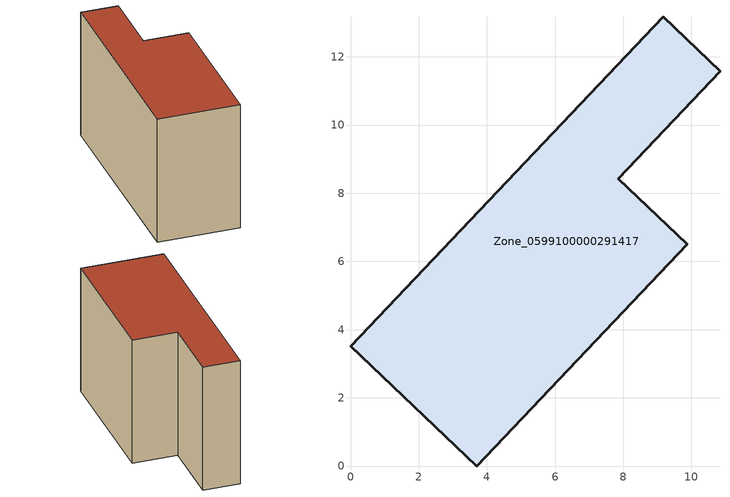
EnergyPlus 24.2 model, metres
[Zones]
Zone_0599100000291417
 floor ground (C_G): 0,3.51 9.16,13.17 10.84,11.58 7.85,8.43 9.88,6.5 3.7,0 z3.15
 wall outside (C_F): 3.7,0 9.88,6.5 7.85,8.43 10.84,11.58 9.16,13.17 0,3.51 3.7,0 z3.15:11.32
 roof outside (C_R): 9.16,13.17 0,3.51 3.7,0 9.88,6.5 7.85,8.43 10.84,11.58 z11.32
[BUILDING]
Pand.0599100000291417: North Axis=0; Terrain=City; Loads Convergence Tolerance Value=0.04; Temperature Convergence Tolerance Value=0.4; Solar Distribution=FullExterior; Maximum Number of Warmup Days=25; Minimum Number of Warmup Days=1
[Site:Location]
Rotterdam.The.Hague.AP_ZH_NLD Design_Conditions: Latitude=51.96; Longitude=4.45; Time Zone=1; Elevation=-4.5
[SITE:GROUNDTEMPERATURE:BUILDINGSURFACE]
18, 18, 18, 18, 18, 18, 18, 18, 18, 18, 18, 18
[MATERIAL] Thermal Absorptance=0.9; Solar Absorptance=0.7; Visible Absorptance=0.7
Name | Roughness | Thickness | Conductivity | Density | Specific Heat
G.TI.1975-1991 | MediumSmooth | 0.15 | 0.288461 | 540 | 1210
F.TI.1975-1991 | Rough | 0.3 | 0.230769 | 1920 | 840
R.TI.1975-1991 | MediumRough | 0.2 | 0.153846 | 1500 | 1000
[CONSTRUCTION]
C_G: G.TI.1975-1991
C_F: F.TI.1975-1991
C_R: R.TI.1975-1991
[ZONE]
Zone_0599100000291417: Type=1; Multiplier=1; Ceiling Height=Autocalculate; Volume=Autocalculate; Floor Area=autocalculate; Part of Total Floor Area=Yes
[ZONEINFILTRATION:DESIGNFLOWRATE]
Infil_Zone_0599100000291417: Zone or ZoneList or Space or SpaceList=Zone_0599100000291417; Schedule=AlwaysOn; Design Flow Rate Calculation Method=Flow/Area; Flow Rate per Floor Area=0.003; Constant Term Coefficient=1; Temperature Term Coefficient=0; Velocity Term Coefficient=0; Velocity Squared Term Coefficient=0
[HVACTEMPLATE:ZONE:IDEALLOADSAIRSYSTEM]
Zone_0599100000291417: Maximum Heating Supply Air Temperature=50; Minimum Cooling Supply Air Temperature=13; Maximum Heating Supply Air Humidity Ratio=0.0156; Minimum Cooling Supply Air Humidity Ratio=0.0077; Heating Limit=NoLimit; Cooling Limit=NoLimit; Dehumidification Control Type=ConstantSensibleHeatRatio; Cooling Sensible Heat Ratio=0.7; Dehumidification Setpoint=60; Humidification Control Type=None; Humidification Setpoint=30; Outdoor Air Method=None; Outdoor Air Flow Rate per Person=0.00944; Outdoor Air Flow Rate per Zone Floor Area=0; Outdoor Air Flow Rate per Zone=0; Demand Controlled Ventilation Type=None; Outdoor Air Economizer Type=NoEconomizer; Heat Recovery Type=None; Sensible Heat Recovery Effectiveness=0.7; Latent Heat Recovery Effectiveness=0.65
[ZONECONTROL:THERMOSTAT]
ThermostatControl_Zone_0599100000291417: Zone or ZoneList=Zone_0599100000291417; Control Type Schedule=DualSetpointControlType; Control 1=Thermostat_Zone_0599100000291417; Temperature Difference Between Cutout And Setpoint=0
[THERMOSTATSETPOINT:DUALSETPOINT]
Thermostat_Zone_0599100000291417: Heating Setpoint Temperature Schedule=HeatingSetpoint_Zone_0599100000291417; Cooling Setpoint Temperature Schedule=CoolingSetpoint_Zone_0599100000291417
[SCHEDULE:COMPACT]
HeatingSetpoint_Zone_0599100000291417: Through: 12/31, For: AllDays, Until: 24:00, 21
CoolingSetpoint_Zone_0599100000291417: Through: 12/31, For: AllDays, Until: 24:00, 24
DualSetpointControlType: Through: 12/31, For: AllDays, Until: 24:00, 4
AlwaysOn: Through: 12/31, For: AllDays, Until: 24:00, 1
